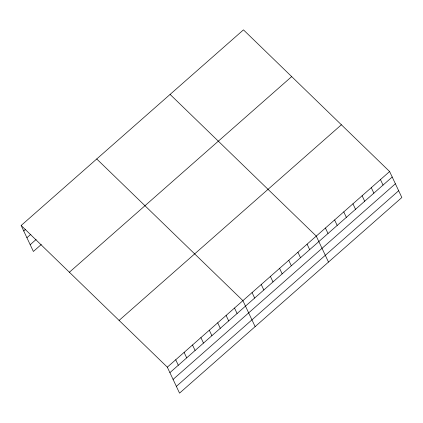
<?xml version="1.0" encoding="UTF-8"?>
<svg xmlns="http://www.w3.org/2000/svg" width="423" height="423" viewBox="0 0 423 423"><rect width="100%" height="100%" fill="white"/><g stroke="black" fill="none" stroke-linecap="round" stroke-linejoin="round"><path stroke-width="0.63" d="M21.15 225.485L243.458 29.859L389.625 171.537L401.85 197.515L179.542 393.141L167.318 367.164L21.15 225.485L33.375 251.463L41.28 244.51M23.73 230.969L25.708 229.229M26.913 237.731L30.863 234.257M30.192 244.7L36.119 239.487M69.388 272.238L291.69 76.611M119.085 320.407L341.387 124.78M167.318 367.164L389.625 171.537M169.898 372.642L392.206 177.015M173.081 379.405L395.389 183.778M176.359 386.373L398.667 190.747M170.094 94.419L316.267 236.092L328.491 262.07M96.735 158.974L242.902 300.647L255.127 326.625M380.457 179.606L383.037 185.084M371.283 187.675L373.863 193.158M362.114 195.743L364.695 201.226M352.946 203.812L355.526 209.295M343.777 211.881L346.352 217.364M334.604 219.955L337.184 225.433M325.435 228.023L328.015 233.501M307.093 244.161L309.673 249.644M297.924 252.23L300.504 257.713M288.756 260.298L291.336 265.781M279.582 268.372L282.162 273.85M270.413 276.441L272.994 281.919M261.245 284.51L263.825 289.993M252.076 292.579L254.651 298.062M234.506 308.039L237.086 313.522M226.109 315.431L228.684 320.909M217.708 322.818L220.288 328.301M209.311 330.21L211.891 335.693M200.914 337.602L203.489 343.079M192.513 344.988L195.093 350.471M184.116 352.38L186.696 357.863M175.719 359.772L178.3 365.255"/></g></svg>
